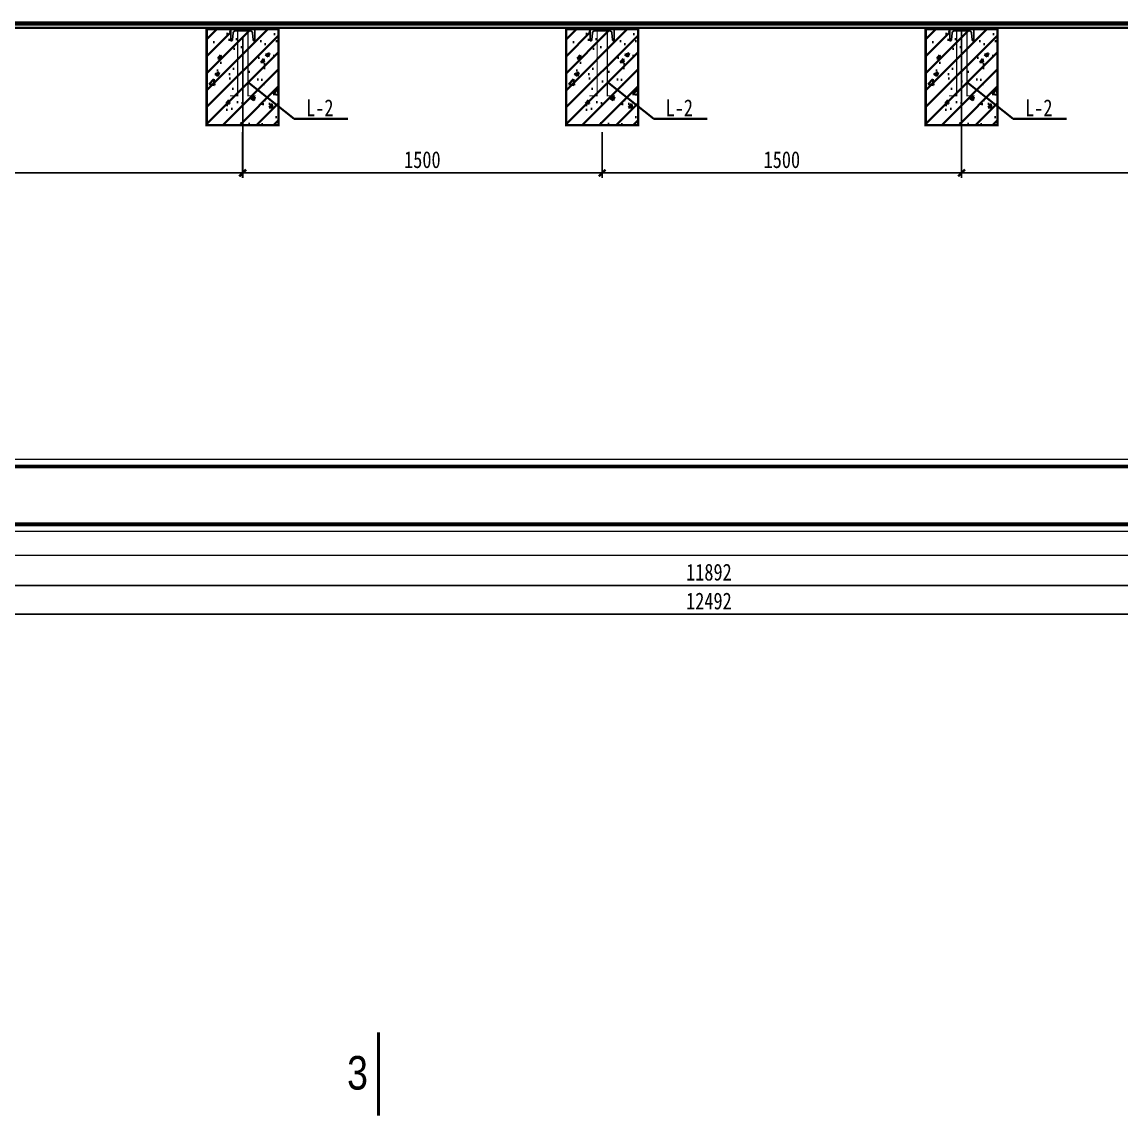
# Model space of a CAD drawing. Header units: millimetres. Extents: x 32496 to 166256, y 3504 to 23939.
# Drawn here: x 95231 to 99817, y 15333 to 19900 of the extents above; entities that cross this region are included whole.
import ezdxf

# ---------------------------------------------------------------- set-up
doc = ezdxf.new("R2010")
doc.units = ezdxf.units.MM
doc.header["$PDSIZE"] = -5
doc.layers.get('0').update_dxf_attribs({"lineweight": 35})
doc.layers.get('Defpoints').update_dxf_attribs({"lineweight": 18})
doc.layers.add('01', color=7, linetype='Continuous', lineweight=35)
doc.layers.add('10', color=7, linetype='Continuous', lineweight=18)
doc.styles.add('新宋体样式', font='simsun.ttc', dxfattribs={"width": 0.8})
doc.styles.add('汉字', font='simsun.ttc', dxfattribs={"width": 0.7})
doc.dimstyles.new('1', dxfattribs={"dimscale": 20, "dimtxt": 3.5, "dimasz": 1, "dimexe": 1, "dimexo": 1.5, "dimgap": 1, "dimtad": 1, "dimdec": 0, "dimzin": 0, "dimdsep": 46, "dimtxsty": '汉字', "dimblk": 'ARCHTICK', "dimcen": 0.09, "dimclrd": 3, "dimclre": 3, "dimclrt": 256, "dimadec": 0, "dimazin": 0, "dimtfac": 1, "dimtdec": 0, "dimtix": 1, "dimtmove": 2, "dimatfit": 2, "dimfxl": 1, "dimtolj": 1, "dimtzin": 0, "dimarcsym": 0})

# ---------------------------------------------------------------- blocks, each defined once
blk = doc.blocks.new('_ArchTick')
at = {"color": 0, "linetype": 'ByBlock'}
blk.add_lwpolyline([(-0.71, -0.71, 0.5, 0.5, 0), (0.71, 0.71, 0.5, 0.5, 0)], format="xyseb", dxfattribs=at)
blk = doc.blocks.new('*D5687')
at = {"color": 3, "lineweight": -2}
for p, q in [((92151.5, 17646), (92151.5, 17529.9)), ((104043.5, 17646), (104043.5, 17529.9)), ((104043.5, 17549.9), (92151.5, 17549.9))]:
    blk.add_line(p, q, dxfattribs=at)
at = {"layer": 'Defpoints', "color": 0}
for p in [(92151.5, 17676), (104043.5, 17676), (92151.5, 17549.9)]:
    blk.add_point(p, dxfattribs=at)
at = {"color": 3, "linetype": 'ByBlock', "lineweight": -2, "xscale": 20, "yscale": 20, "zscale": 20, "rotation": 180}
blk.add_blockref('_ArchTick', (92151.5, 17549.9), dxfattribs=at)
at = {"color": 3, "linetype": 'ByBlock', "lineweight": -2, "xscale": 20, "yscale": 20, "zscale": 20}
blk.add_blockref('_ArchTick', (104043.5, 17549.9), dxfattribs=at)
at = {"insert": (98097.5, 17604.9), "char_height": 70, "attachment_point": 5, "style": '新宋体样式'}
blk.add_mtext('\\A1;11892', dxfattribs=at)
blk = doc.blocks.new('*D5690')
at = {"color": 3, "lineweight": -2}
for p, q in [((91851.5, 17646), (91851.5, 17409.8)), ((104343.5, 17646), (104343.5, 17409.8)), ((104343.5, 17429.8), (91851.5, 17429.8))]:
    blk.add_line(p, q, dxfattribs=at)
at = {"layer": 'Defpoints', "color": 0}
for p in [(91851.5, 17676), (104343.5, 17676), (91851.5, 17429.8)]:
    blk.add_point(p, dxfattribs=at)
at = {"color": 3, "linetype": 'ByBlock', "lineweight": -2, "xscale": 20, "yscale": 20, "zscale": 20, "rotation": 180}
blk.add_blockref('_ArchTick', (91851.5, 17429.8), dxfattribs=at)
at = {"color": 3, "linetype": 'ByBlock', "lineweight": -2, "xscale": 20, "yscale": 20, "zscale": 20}
blk.add_blockref('_ArchTick', (104343.5, 17429.8), dxfattribs=at)
at = {"insert": (98097.5, 17484.8), "char_height": 70, "attachment_point": 5, "style": '新宋体样式'}
blk.add_mtext('\\A1;12492', dxfattribs=at)
blk = doc.blocks.new('*D5773')
at = {"color": 3, "lineweight": -2}
for p, q in [((92001.8, 19846), (92001.8, 19250.3)), ((96152.5, 19839.8), (96152.5, 19250.3)), ((92001.8, 19270.3), (96152.5, 19270.3))]:
    blk.add_line(p, q, dxfattribs=at)
at = {"layer": 'Defpoints', "color": 0}
for p in [(92001.8, 19876), (96152.5, 19869.8), (96152.5, 19270.3)]:
    blk.add_point(p, dxfattribs=at)
at = {"color": 3, "linetype": 'ByBlock', "lineweight": -2, "xscale": 20, "yscale": 20, "zscale": 20, "rotation": 180}
blk.add_blockref('_ArchTick', (92001.8, 19270.3), dxfattribs=at)
at = {"color": 3, "linetype": 'ByBlock', "lineweight": -2, "xscale": 20, "yscale": 20, "zscale": 20}
blk.add_blockref('_ArchTick', (96152.5, 19270.3), dxfattribs=at)
at = {"insert": (94077.2, 19325.3), "char_height": 70, "attachment_point": 5, "style": '新宋体样式'}
blk.add_mtext('\\A1;4151', dxfattribs=at)
blk = doc.blocks.new('*D5817')
at = {"color": 3, "linetype": 'Continuous', "lineweight": -2}
for p, q in [((99151.8, 19869.8), (99151.8, 19250.3)), ((104193.8, 19869.8), (104193.8, 19250.3)), ((99151.8, 19270.3), (104193.8, 19270.3))]:
    blk.add_line(p, q, dxfattribs=at)
at = {"layer": 'Defpoints', "color": 0}
for p in [(99151.8, 19899.8), (104193.8, 19899.8), (104193.8, 19270.3)]:
    blk.add_point(p, dxfattribs=at)
at = {"color": 3, "linetype": 'ByBlock', "lineweight": -2, "xscale": 20, "yscale": 20, "zscale": 20, "rotation": 180}
blk.add_blockref('_ArchTick', (99151.8, 19270.3), dxfattribs=at)
at = {"color": 3, "linetype": 'ByBlock', "lineweight": -2, "xscale": 20, "yscale": 20, "zscale": 20}
blk.add_blockref('_ArchTick', (104193.8, 19270.3), dxfattribs=at)
at = {"insert": (101672.8, 19325.3), "char_height": 70, "attachment_point": 5, "style": '新宋体样式'}
blk.add_mtext('\\A1;5042', dxfattribs=at)
blk = doc.blocks.new('*D5835')
at = {"color": 3, "lineweight": -2}
for p, q in [((97651.8, 19439.8), (97651.8, 19250.3)), ((99151.8, 19343.2), (99151.8, 19250.3)), ((99151.8, 19270.3), (97651.8, 19270.3))]:
    blk.add_line(p, q, dxfattribs=at)
at = {"layer": 'Defpoints', "color": 0}
for p in [(97651.8, 19469.8), (99151.8, 19373.2), (97651.8, 19270.3)]:
    blk.add_point(p, dxfattribs=at)
at = {"color": 3, "linetype": 'ByBlock', "lineweight": -2, "xscale": 20, "yscale": 20, "zscale": 20, "rotation": 180}
blk.add_blockref('_ArchTick', (97651.8, 19270.3), dxfattribs=at)
at = {"color": 3, "linetype": 'ByBlock', "lineweight": -2, "xscale": 20, "yscale": 20, "zscale": 20}
blk.add_blockref('_ArchTick', (99151.8, 19270.3), dxfattribs=at)
at = {"insert": (98401.8, 19325.3), "char_height": 70, "attachment_point": 5, "style": '新宋体样式'}
blk.add_mtext('\\A1;1500', dxfattribs=at)
blk = doc.blocks.new('*D5836')
at = {"color": 3, "lineweight": -2}
for p, q in [((96151.8, 19439.8), (96151.8, 19250.3)), ((97651.8, 19351.1), (97651.8, 19250.3)), ((97651.8, 19270.3), (96151.8, 19270.3))]:
    blk.add_line(p, q, dxfattribs=at)
at = {"layer": 'Defpoints', "color": 0}
for p in [(96151.8, 19469.8), (97651.8, 19381.1), (96151.8, 19270.3)]:
    blk.add_point(p, dxfattribs=at)
at = {"color": 3, "linetype": 'ByBlock', "lineweight": -2, "xscale": 20, "yscale": 20, "zscale": 20, "rotation": 180}
blk.add_blockref('_ArchTick', (96151.8, 19270.3), dxfattribs=at)
at = {"color": 3, "linetype": 'ByBlock', "lineweight": -2, "xscale": 20, "yscale": 20, "zscale": 20}
blk.add_blockref('_ArchTick', (97651.8, 19270.3), dxfattribs=at)
at = {"insert": (96901.8, 19325.3), "char_height": 70, "attachment_point": 5, "style": '新宋体样式'}
blk.add_mtext('\\A1;1500', dxfattribs=at)
blk = doc.blocks.new('8-1250')
at = {"linetype": 'Continuous'}
for p, q in [((4052.9, -34863.1), (-7783.1, -34863.1)), ((4052.9, -34868.6), (-7783.1, -34868.6)), ((4052.9, -34871.3), (-7783.1, -34871.3))]:
    blk.add_line(p, q, dxfattribs=at)

msp = doc.modelspace()

# ---------------------------------------------------------------- hatches: boundary and pattern name
h = msp.add_hatch()
h.set_pattern_fill('AR-CONC', color=256, scale=25)
h.set_pattern_definition([(50, (-75493.51, 27724.59), (179.31505, -15.68803), [18.75, -206.25]), (355, (-75493.51, 27724.6), (-34.68783, 188.04803), [15, -165]), (100.45144, (-75478.57, 27723.28), (144.62721, 172.36), [15.93505, -175.28553]), (46.1842, (-75493.51, 27774.6), (266.81033, -41.37982), [28.125, -309.375]), (96.63564, (-75471.28, 27771.14), (233.6655, 243.52965), [23.9026, -262.92844]), (351.18416, (-75493.51, 27774.6), (233.6655, 243.52965), [22.5, -247.5]), (21, (-75468.51, 27762.09), (149.22676, -100.65472), [18.75, -206.25]), (326, (-75468.51, 27762.1), (60.82883, 181.28751), [15, -165]), (71.45144, (-75456.08, 27753.7), (210.0556, 80.63279), [15.93505, -175.28553]), (37.5, (-75493.514, 27724.59), (3.039964, 83.223463), [0, -163, 0, -167.5, 0, -165.625]), (7.5, (-75493.51, 27724.59), (65.767384, 98.60293), [0, -95.5, 0, -159.25, 0, -63.125]), (327.5, (-75549.264, 27724.59), (133.45561, -5.638718), [0, -62.5, 0, -195, 0, -258.75]), (317.5, (-75574.26, 27724.59), (145.79654, 25.026246), [0, -81.25, 0, -129.5, 0, -183.75])])
edge = h.paths.add_edge_path()
edge.add_line((96301.782, 19869.837), (96202.536, 19869.837))
edge.add_line((96202.536, 19869.837), (96202.536, 19821.837))
edge.add_line((96202.536, 19821.837), (96199.887, 19821.837))
edge.add_arc((96199.887, 19826.037), 4.2, 185.710593, 270, ccw=False)
edge.add_line((96195.708, 19825.62), (96192.752, 19855.183))
edge.add_arc((96184.294, 19854.337), 8.5, 5.710593, 90)
edge.add_line((96184.294, 19862.837), (96120.778, 19862.837))
edge.add_arc((96120.778, 19854.337), 8.5, 90, 174.289407)
edge.add_line((96112.321, 19855.183), (96109.364, 19825.62))
edge.add_arc((96105.185, 19826.037), 4.2, 270, 354.289407, ccw=False)
edge.add_line((96105.185, 19821.837), (96102.536, 19821.837))
edge.add_line((96102.536, 19821.837), (96102.536, 19869.837))
edge.add_line((96102.536, 19869.837), (96001.782, 19869.837))
edge.add_line((96001.782, 19869.837), (96001.782, 19469.837))
edge.add_line((96001.782, 19469.837), (96301.782, 19469.837))
edge.add_line((96301.782, 19469.837), (96301.782, 19869.837))
h = msp.add_hatch()
h.set_pattern_fill('ANSI31', color=256, scale=400)
h.set_pattern_definition([(45, (-75493.514, 27724.59), (-35.355339, 35.355339), [])])
edge = h.paths.add_edge_path()
edge.add_line((96301.782, 19869.837), (96202.536, 19869.837))
edge.add_line((96202.536, 19869.837), (96202.536, 19821.837))
edge.add_line((96202.536, 19821.837), (96199.887, 19821.837))
edge.add_arc((96199.887, 19826.037), 4.2, 185.710593, 270, ccw=False)
edge.add_line((96195.708, 19825.62), (96192.752, 19855.183))
edge.add_arc((96184.294, 19854.337), 8.5, 5.710593, 90)
edge.add_line((96184.294, 19862.837), (96120.778, 19862.837))
edge.add_arc((96120.778, 19854.337), 8.5, 90, 174.289407)
edge.add_line((96112.321, 19855.183), (96109.364, 19825.62))
edge.add_arc((96105.185, 19826.037), 4.2, 270, 354.289407, ccw=False)
edge.add_line((96105.185, 19821.837), (96102.536, 19821.837))
edge.add_line((96102.536, 19821.837), (96102.536, 19869.837))
edge.add_line((96102.536, 19869.837), (96001.782, 19869.837))
edge.add_line((96001.782, 19869.837), (96001.782, 19469.837))
edge.add_line((96001.782, 19469.837), (96301.782, 19469.837))
edge.add_line((96301.782, 19469.837), (96301.782, 19869.837))
h = msp.add_hatch()
h.set_pattern_fill('AR-CONC', color=256, scale=25)
h.set_pattern_definition([(50, (-73993.51, 27724.59), (179.31505, -15.68803), [18.75, -206.25]), (355, (-73993.51, 27724.6), (-34.68783, 188.04803), [15, -165]), (100.45144, (-73978.57, 27723.28), (144.62721, 172.36), [15.93505, -175.28553]), (46.1842, (-73993.51, 27774.6), (266.81033, -41.37982), [28.125, -309.375]), (96.63564, (-73971.28, 27771.14), (233.6655, 243.52965), [23.9026, -262.92844]), (351.18416, (-73993.51, 27774.6), (233.6655, 243.52965), [22.5, -247.5]), (21, (-73968.51, 27762.09), (149.22676, -100.65472), [18.75, -206.25]), (326, (-73968.51, 27762.1), (60.82883, 181.28751), [15, -165]), (71.45144, (-73956.08, 27753.7), (210.0556, 80.63279), [15.93505, -175.28553]), (37.5, (-73993.514, 27724.59), (3.039964, 83.223463), [0, -163, 0, -167.5, 0, -165.625]), (7.5, (-73993.51, 27724.59), (65.767384, 98.60293), [0, -95.5, 0, -159.25, 0, -63.125]), (327.5, (-74049.264, 27724.59), (133.45561, -5.638718), [0, -62.5, 0, -195, 0, -258.75]), (317.5, (-74074.26, 27724.59), (145.79654, 25.026246), [0, -81.25, 0, -129.5, 0, -183.75])])
edge = h.paths.add_edge_path()
edge.add_line((97801.782, 19869.837), (97702.536, 19869.837))
edge.add_line((97702.536, 19869.837), (97702.536, 19821.837))
edge.add_line((97702.536, 19821.837), (97699.887, 19821.837))
edge.add_arc((97699.887, 19826.037), 4.2, 185.710593, 270, ccw=False)
edge.add_line((97695.708, 19825.62), (97692.752, 19855.183))
edge.add_arc((97684.294, 19854.337), 8.5, 5.710593, 90)
edge.add_line((97684.294, 19862.837), (97620.778, 19862.837))
edge.add_arc((97620.778, 19854.337), 8.5, 90, 174.289407)
edge.add_line((97612.321, 19855.183), (97609.364, 19825.62))
edge.add_arc((97605.185, 19826.037), 4.2, 270, 354.289407, ccw=False)
edge.add_line((97605.185, 19821.837), (97602.536, 19821.837))
edge.add_line((97602.536, 19821.837), (97602.536, 19869.837))
edge.add_line((97602.536, 19869.837), (97501.782, 19869.837))
edge.add_line((97501.782, 19869.837), (97501.782, 19469.837))
edge.add_line((97501.782, 19469.837), (97801.782, 19469.837))
edge.add_line((97801.782, 19469.837), (97801.782, 19869.837))
h = msp.add_hatch()
h.set_pattern_fill('ANSI31', color=256, scale=400)
h.set_pattern_definition([(45, (-73993.514, 27724.59), (-35.355339, 35.355339), [])])
edge = h.paths.add_edge_path()
edge.add_line((97801.782, 19869.837), (97702.536, 19869.837))
edge.add_line((97702.536, 19869.837), (97702.536, 19821.837))
edge.add_line((97702.536, 19821.837), (97699.887, 19821.837))
edge.add_arc((97699.887, 19826.037), 4.2, 185.710593, 270, ccw=False)
edge.add_line((97695.708, 19825.62), (97692.752, 19855.183))
edge.add_arc((97684.294, 19854.337), 8.5, 5.710593, 90)
edge.add_line((97684.294, 19862.837), (97620.778, 19862.837))
edge.add_arc((97620.778, 19854.337), 8.5, 90, 174.289407)
edge.add_line((97612.321, 19855.183), (97609.364, 19825.62))
edge.add_arc((97605.185, 19826.037), 4.2, 270, 354.289407, ccw=False)
edge.add_line((97605.185, 19821.837), (97602.536, 19821.837))
edge.add_line((97602.536, 19821.837), (97602.536, 19869.837))
edge.add_line((97602.536, 19869.837), (97501.782, 19869.837))
edge.add_line((97501.782, 19869.837), (97501.782, 19469.837))
edge.add_line((97501.782, 19469.837), (97801.782, 19469.837))
edge.add_line((97801.782, 19469.837), (97801.782, 19869.837))
h = msp.add_hatch()
h.set_pattern_fill('AR-CONC', color=256, scale=25)
h.set_pattern_definition([(50, (-72493.51, 27724.59), (179.31505, -15.68803), [18.75, -206.25]), (355, (-72493.51, 27724.6), (-34.68783, 188.04803), [15, -165]), (100.45144, (-72478.57, 27723.28), (144.62721, 172.36), [15.93505, -175.28553]), (46.1842, (-72493.51, 27774.6), (266.81033, -41.37982), [28.125, -309.375]), (96.63564, (-72471.28, 27771.14), (233.6655, 243.52965), [23.9026, -262.92844]), (351.18416, (-72493.51, 27774.6), (233.6655, 243.52965), [22.5, -247.5]), (21, (-72468.51, 27762.09), (149.22676, -100.65472), [18.75, -206.25]), (326, (-72468.51, 27762.1), (60.82883, 181.28751), [15, -165]), (71.45144, (-72456.08, 27753.7), (210.0556, 80.63279), [15.93505, -175.28553]), (37.5, (-72493.514, 27724.59), (3.039964, 83.223463), [0, -163, 0, -167.5, 0, -165.625]), (7.5, (-72493.51, 27724.59), (65.767384, 98.60293), [0, -95.5, 0, -159.25, 0, -63.125]), (327.5, (-72549.264, 27724.59), (133.45561, -5.638718), [0, -62.5, 0, -195, 0, -258.75]), (317.5, (-72574.26, 27724.59), (145.79654, 25.026246), [0, -81.25, 0, -129.5, 0, -183.75])])
edge = h.paths.add_edge_path()
edge.add_line((99301.782, 19869.837), (99202.536, 19869.837))
edge.add_line((99202.536, 19869.837), (99202.536, 19821.837))
edge.add_line((99202.536, 19821.837), (99199.887, 19821.837))
edge.add_arc((99199.887, 19826.037), 4.2, 185.710593, 270, ccw=False)
edge.add_line((99195.708, 19825.62), (99192.752, 19855.183))
edge.add_arc((99184.294, 19854.337), 8.5, 5.710593, 90)
edge.add_line((99184.294, 19862.837), (99120.778, 19862.837))
edge.add_arc((99120.778, 19854.337), 8.5, 90, 174.289407)
edge.add_line((99112.321, 19855.183), (99109.364, 19825.62))
edge.add_arc((99105.185, 19826.037), 4.2, 270, 354.289407, ccw=False)
edge.add_line((99105.185, 19821.837), (99102.536, 19821.837))
edge.add_line((99102.536, 19821.837), (99102.536, 19869.837))
edge.add_line((99102.536, 19869.837), (99001.782, 19869.837))
edge.add_line((99001.782, 19869.837), (99001.782, 19469.837))
edge.add_line((99001.782, 19469.837), (99301.782, 19469.837))
edge.add_line((99301.782, 19469.837), (99301.782, 19869.837))
h = msp.add_hatch()
h.set_pattern_fill('ANSI31', color=256, scale=400)
h.set_pattern_definition([(45, (-72493.514, 27724.59), (-35.355339, 35.355339), [])])
edge = h.paths.add_edge_path()
edge.add_line((99301.782, 19869.837), (99202.536, 19869.837))
edge.add_line((99202.536, 19869.837), (99202.536, 19821.837))
edge.add_line((99202.536, 19821.837), (99199.887, 19821.837))
edge.add_arc((99199.887, 19826.037), 4.2, 185.710593, 270, ccw=False)
edge.add_line((99195.708, 19825.62), (99192.752, 19855.183))
edge.add_arc((99184.294, 19854.337), 8.5, 5.710593, 90)
edge.add_line((99184.294, 19862.837), (99120.778, 19862.837))
edge.add_arc((99120.778, 19854.337), 8.5, 90, 174.289407)
edge.add_line((99112.321, 19855.183), (99109.364, 19825.62))
edge.add_arc((99105.185, 19826.037), 4.2, 270, 354.289407, ccw=False)
edge.add_line((99105.185, 19821.837), (99102.536, 19821.837))
edge.add_line((99102.536, 19821.837), (99102.536, 19869.837))
edge.add_line((99102.536, 19869.837), (99001.782, 19869.837))
edge.add_line((99001.782, 19869.837), (99001.782, 19469.837))
edge.add_line((99001.782, 19469.837), (99301.782, 19469.837))
edge.add_line((99301.782, 19469.837), (99301.782, 19869.837))

# ---------------------------------------------------------------- linework, layer by layer
for p, q in [((92142.235, 19876.002), (104044.656, 19876.002)), ((96001.782, 19869.837), (96001.782, 19469.837)), ((96301.782, 19869.837), (96301.782, 19469.837)), ((97501.782, 19869.837), (97501.782, 19469.837)), ((97801.782, 19869.837), (97801.782, 19469.837)), ((99001.782, 19869.837), (99001.782, 19469.837)), ((99301.782, 19869.837), (99301.782, 19469.837)), ((96179.712, 19644.592), (96367.59, 19496.281)), ((97679.712, 19644.592), (97867.59, 19496.281)), ((99179.712, 19644.592), (99367.59, 19496.281)), ((96367.59, 19496.281), (96590.202, 19496.281)), ((97867.59, 19496.281), (98090.202, 19496.281)), ((99367.59, 19496.281), (99590.202, 19496.281)), ((96001.782, 19469.837), (96301.782, 19469.837)), ((97501.782, 19469.837), (97801.782, 19469.837)), ((99001.782, 19469.837), (99301.782, 19469.837))]:
    msp.add_line(p, q)
at = {"const_width": 10}
for points in [[(96301.782, 19869.837), (96001.782, 19869.837)], [(96001.782, 19869.837), (96001.782, 19469.837), (96301.782, 19469.837), (96301.782, 19869.837)], [(97801.782, 19869.837), (97501.782, 19869.837)], [(97501.782, 19869.837), (97501.782, 19469.837), (97801.782, 19469.837), (97801.782, 19869.837)], [(99301.782, 19869.837), (99001.782, 19869.837)], [(99001.782, 19869.837), (99001.782, 19469.837), (99301.782, 19469.837), (99301.782, 19869.837)]]:
    msp.add_lwpolyline(points, dxfattribs=at)
at = {"color": 1}
for points, const_width in [([(96131.01, 19862.837), (96131.01, 19592.166), (96099.039, 19592.166)], 5), ([(96174.062, 19862.837), (96174.062, 19592.166), (96206.034, 19592.166)], 5), ([(97631.01, 19862.837), (97631.01, 19592.166), (97599.039, 19592.166)], 5), ([(97674.062, 19862.837), (97674.062, 19592.166), (97706.034, 19592.166)], 5), ([(99131.01, 19862.837), (99131.01, 19592.166), (99099.039, 19592.166)], 5), ([(99174.062, 19862.837), (99174.062, 19592.166), (99206.034, 19592.166)], 5), ([(99540.645, 18045.863), (91879.246, 18045.863)], 15.939), ([(104320.95, 18045.863), (93319.521, 18045.863)], 15.939), ([(99540.645, 17804.792), (91879.246, 17804.792)], 15.939), ([(104320.95, 17804.792), (93319.521, 17804.792)], 15.939)]:
    msp.add_lwpolyline(points, dxfattribs=dict(at, const_width=const_width))
at = {"color": 4, "lineweight": -2}
for points in [[(96102.536, 19869.837), (96102.536, 19821.837), (96105.185, 19821.837, 0.38531359), (96109.364, 19825.62), (96112.321, 19855.183, -0.38531359), (96120.778, 19862.837), (96184.294, 19862.837, -0.38531359), (96192.752, 19855.183), (96195.708, 19825.62, 0.38531359), (96199.887, 19821.837), (96202.536, 19821.837), (96202.536, 19869.837), (96102.536, 19869.837)], [(97602.536, 19869.837), (97602.536, 19821.837), (97605.185, 19821.837, 0.38531359), (97609.364, 19825.62), (97612.321, 19855.183, -0.38531359), (97620.778, 19862.837), (97684.294, 19862.837, -0.38531359), (97692.752, 19855.183), (97695.708, 19825.62, 0.38531359), (97699.887, 19821.837), (97702.536, 19821.837), (97702.536, 19869.837), (97602.536, 19869.837)], [(99102.536, 19869.837), (99102.536, 19821.837), (99105.185, 19821.837, 0.38531359), (99109.364, 19825.62), (99112.321, 19855.183, -0.38531359), (99120.778, 19862.837), (99184.294, 19862.837, -0.38531359), (99192.752, 19855.183), (99195.708, 19825.62, 0.38531359), (99199.887, 19821.837), (99202.536, 19821.837), (99202.536, 19869.837), (99102.536, 19869.837)]]:
    msp.add_lwpolyline(points, format="xyb", dxfattribs=at)
at = {"layer": '01', "const_width": 6}
for points in [[(104343.862, 18175.853), (104343.476, 17776.003), (91851.476, 17776.003), (91851.476, 18176.003)], [(92151.524, 18175.877), (92151.476, 18076.003), (104043.476, 18076.003), (104043.476, 18175.997)]]:
    msp.add_lwpolyline(points, dxfattribs=at)
msp.add_lwpolyline([(91851.476, 17776.003), (91751.476, 17776.003), (91751.476, 17676.003), (104343.476, 17676.003), (104443.476, 17676.003), (104443.476, 17776.003)], close=True, dxfattribs=at)
at = {"layer": '01', "lineweight": -3, "const_width": 12}
msp.add_lwpolyline([(96718.53, 15686.302), (96718.53, 15339.283)], dxfattribs=at)

# ---------------------------------------------------------------- block references
at = {"color": 6}
msp.add_blockref('8-1250', (99962.893, 54760.291), dxfattribs=at)

# ---------------------------------------------------------------- texts
at = {"char_height": 70, "attachment_point": 1, "style": '新宋体样式'}
for insert in [(96416.712, 19577.092), (97916.712, 19577.092), (99416.712, 19577.092)]:
    msp.add_mtext_dynamic_manual_height_columns('L-2', width=429.43629, gutter_width=1, heights=[0], dxfattribs=dict(at, insert=insert))
at = {"layer": '10', "color": 3, "lineweight": -3, "insert": (96674.778, 15516.679), "char_height": 140, "attachment_point": 6, "style": '新宋体样式'}
msp.add_mtext('{\\fArial|b0|i0|c0|p32;3}', dxfattribs=at)

# ---------------------------------------------------------------- dimensions: what is measured, and where the dimension line sits
for base, p1, p2, override, picture, middle in [((96152.536, 19270.308), (92001.765, 19876.002), (96152.536, 19869.837), {"dimtxsty": '新宋体样式'}, '*D5773', (94077.151, 19325.308)), ((104193.765, 19270.308), (99151.782, 19899.837), (104193.765, 19899.837), {"dimtxsty": '新宋体样式', "dimfxl": 1.25}, '*D5817', (101672.774, 19325.308)), ((96151.782, 19270.308), (97651.782, 19381.112), (96151.782, 19469.837), {"dimtxsty": '新宋体样式'}, '*D5836', (96901.782, 19325.308)), ((97651.782, 19270.308), (99151.782, 19373.191), (97651.782, 19469.837), {"dimtxsty": '新宋体样式'}, '*D5835', (98401.782, 19325.308))]:
    dim = msp.add_linear_dim(base=base, p1=p1, p2=p2, dimstyle='1', override=override)
    dim.commit()
    dim.dimension.update_dxf_attribs({"geometry": picture, "text_midpoint": middle})
for base, p1, p2, picture, middle in [((91851.476, 17429.788), (104343.476, 17676.003), (91851.476, 17676.003), '*D5690', (98097.476, 17484.788)), ((92151.476, 17549.87), (104043.476, 17676.003), (92151.476, 17676.003), '*D5687', (98097.476, 17604.87))]:
    dim = msp.add_linear_dim(base=base, p1=p1, p2=p2, angle=180, dimstyle='1', override={"dimtxsty": '新宋体样式'})
    dim.commit()
    dim.dimension.update_dxf_attribs({"geometry": picture, "text_midpoint": middle})

doc.saveas('drawing.dxf')
